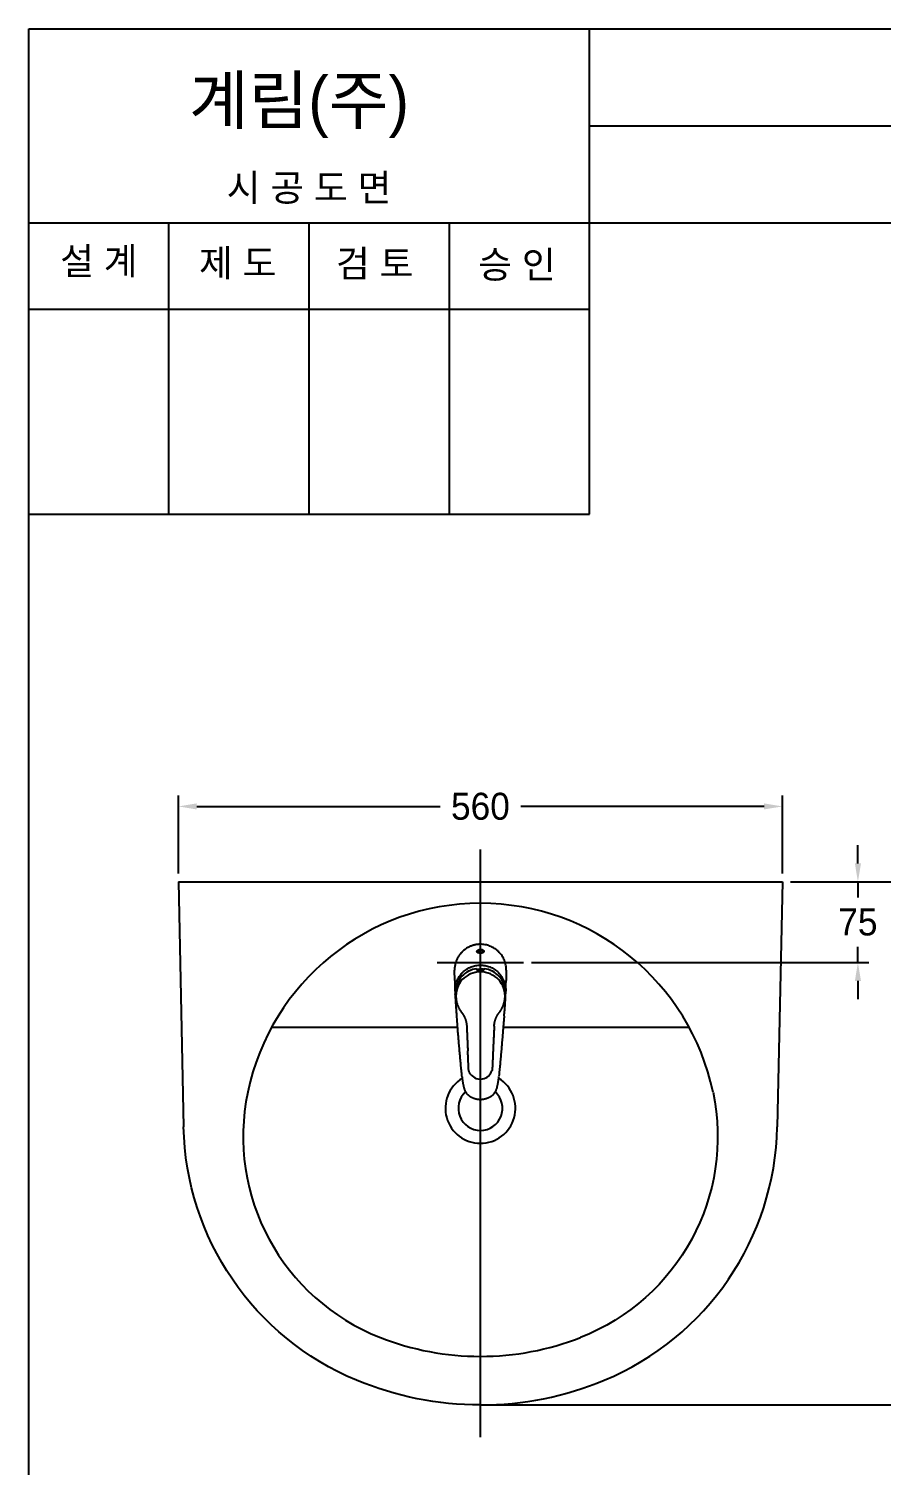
# Model space of a CAD drawing. Header units: millimetres. Extents: x 0 to 5789, y -67 to 2530.
# Drawn here: x 0 to 790, y 1198 to 2530 of the extents above; entities that cross this region are included whole.
import ezdxf
from ezdxf.enums import TextEntityAlignment as Align
from ezdxf.lldxf.tags import DXFTag

# ---------------------------------------------------------------- set-up
doc = ezdxf.new("R2010")
doc.units = ezdxf.units.MM
for name, color, linetype in [('TEXT', 7, 'Continuous'), ('내부선 및 부속', 4, 'Continuous'), ('도각라인', 7, 'Continuous'), ('외형선', 3, 'Continuous'), ('중심선', 1, 'DASHED'), ('치수선', 7, 'Continuous')]:
    doc.layers.add(name, color=color, linetype=linetype)
doc.styles.add('____', font='')
doc.styles.add('타이틀', font='H2GTRM.TTF', dxfattribs={"height": 25})
doc.styles.get('____').set_extended_font_data('굴림')
tags = doc.linetypes.add('DASHDOT', pattern=[70, 31, -13, 13, -13]).pattern_tags.tags
tags[10:11] = [DXFTag(74, 4), DXFTag(75, 0), DXFTag(340, '0'), DXFTag(46, 0.0), DXFTag(50, 0.0), DXFTag(44, 0.0), DXFTag(45, 0.0)]
tags[8:9] = [DXFTag(74, 4), DXFTag(75, 0), DXFTag(340, '0'), DXFTag(46, 0.0), DXFTag(50, 0.0), DXFTag(44, 0.0), DXFTag(45, 0.0)]
tags[6:7] = [DXFTag(74, 4), DXFTag(75, 0), DXFTag(340, '0'), DXFTag(46, 0.0), DXFTag(50, 0.0), DXFTag(44, 0.0), DXFTag(45, 0.0)]
tags[4:5] = [DXFTag(74, 4), DXFTag(75, 0), DXFTag(340, '0'), DXFTag(46, 0.0), DXFTag(50, 0.0), DXFTag(44, 0.0), DXFTag(45, 0.0)]
tags = doc.linetypes.add('DASHED', pattern=[25.72, 12.86, -12.86]).pattern_tags.tags
tags[6:7] = [DXFTag(74, 4), DXFTag(75, 0), DXFTag(340, '0'), DXFTag(46, 0.0), DXFTag(50, 0.0), DXFTag(44, 0.0), DXFTag(45, 0.0)]
tags[4:5] = [DXFTag(74, 4), DXFTag(75, 0), DXFTag(340, '0'), DXFTag(46, 0.0), DXFTag(50, 0.0), DXFTag(44, 0.0), DXFTag(45, 0.0)]
doc.dimstyles.new('MSADIM', dxfattribs={"dimtxt": 33, "dimasz": 17, "dimexe": 10, "dimexo": 7.5, "dimgap": 10, "dimtad": 0, "dimtih": 1, "dimtoh": 1, "dimdec": 0, "dimzin": 1, "dimdsep": 46, "dimtxsty": '____', "dimcen": 11.25, "dimadec": 0, "dimazin": 0, "dimtfac": 1, "dimtdec": 0, "dimtix": 1, "dimtmove": 0, "dimatfit": 3, "dimfxl": 0, "dimtolj": 1, "dimtzin": 1, "dimarcsym": 0})

# ---------------------------------------------------------------- blocks, each defined once
blk = doc.blocks.new('*D11')
at = {"layer": '치수선', "color": 0, "linetype": 'Continuous', "lineweight": -2}
for p, q in [((138.8, 1746.8), (138.8, 1819.1)), ((698.8, 1746.8), (698.8, 1819.1)), ((155.8, 1809.1), (381.5, 1809.1)), ((681.8, 1809.1), (456.2, 1809.1))]:
    blk.add_line(p, q, dxfattribs=at)
at = {"layer": '치수선', "color": 0, "linetype": 'Continuous'}
for points in [[(155.8, 1811.9), (155.8, 1806.3), (138.8, 1809.1)], [(681.8, 1811.9), (681.8, 1806.3), (698.8, 1809.1)]]:
    blk.add_solid(points, dxfattribs=at)
at = {"layer": '치수선', "color": 0, "linetype": 'Continuous', "insert": (418.8, 1809.1), "char_height": 25, "attachment_point": 5, "style": '____'}
blk.add_mtext('\\A1;560', dxfattribs=at)
blk = doc.blocks.new('*D12')
at = {"layer": '치수선', "color": 0, "linetype": 'Continuous', "lineweight": -2}
for p, q in [((768.8, 1756.3), (768.8, 1773.3)), ((706.3, 1739.3), (778.8, 1739.3)), ((768.8, 1739.3), (768.8, 1724.6)), ((768.8, 1664.3), (768.8, 1679)), ((466.3, 1664.3), (778.8, 1664.3)), ((768.8, 1647.3), (768.8, 1630.3))]:
    blk.add_line(p, q, dxfattribs=at)
at = {"layer": '치수선', "color": 0, "linetype": 'Continuous'}
for points in [[(766, 1756.3), (771.7, 1756.3), (768.8, 1739.3)], [(766, 1647.3), (771.7, 1647.3), (768.8, 1664.3)]]:
    blk.add_solid(points, dxfattribs=at)
at = {"layer": '치수선', "color": 0, "linetype": 'Continuous', "insert": (768.8, 1701.8), "char_height": 25, "attachment_point": 5, "style": '____'}
blk.add_mtext('\\A1;75', dxfattribs=at)
blk = doc.blocks.new('*D13')
at = {"layer": '치수선', "color": 0, "linetype": 'Continuous', "lineweight": -2}
for p, q in [((706.3, 1739.3), (849, 1739.3)), ((839, 1722.3), (839, 1519.7)), ((839, 1271.3), (839, 1474)), ((426.3, 1254.3), (849, 1254.3))]:
    blk.add_line(p, q, dxfattribs=at)
at = {"layer": '치수선', "color": 0, "linetype": 'Continuous'}
for points in [[(836.1, 1722.3), (841.8, 1722.3), (839, 1739.3)], [(836.1, 1271.3), (841.8, 1271.3), (839, 1254.3)]]:
    blk.add_solid(points, dxfattribs=at)
at = {"layer": '치수선', "color": 0, "linetype": 'Continuous', "insert": (839, 1496.8), "char_height": 25, "attachment_point": 5, "style": '____'}
blk.add_mtext('\\A1;485', dxfattribs=at)

msp = doc.modelspace()

# ---------------------------------------------------------------- linework, layer by layer
at = {"layer": '내부선 및 부속', "linetype": 'Continuous'}
for p, q in [((397.7, 1604.3), (225.2, 1604.3)), ((612.4, 1604.3), (439.9, 1604.3))]:
    msp.add_line(p, q, dxfattribs=at)
for centre, radius, start, end in [((418.7, 1567.6), 11.3, 220.1673, 341.7572), ((418.8, 1529.3), 32.5, 121.4345, 58.5658), ((418.8, 1529.3), 20.5, 132.491, 47.5072)]:
    msp.add_arc(centre, radius, start, end, dxfattribs=at)
msp.add_rational_spline([(418.8, 1681.3), (408.9, 1681.3), (401.9, 1674.3), (394.8, 1667.3), (394.8, 1657.4)], [1, 0.923873603344, 1, 0.923873603344, 1], degree=2, knots=[0, 0, 0, 0.5, 0.5, 1, 1, 1], dxfattribs=at)
for points, weights in [([(442.8, 1657.4), (442.8, 1681.3), (418.8, 1681.3)], [1, 0.707185387611, 1]), ([(395.3, 1638.5), (395.4, 1662), (418.8, 1661.9)], [1, 0.707125544548, 1]), ([(415.3, 1658), (417.1, 1658.3), (418.8, 1658.3)], [1, 0.996173918247, 1]), ([(418.8, 1661.9), (442.3, 1662), (442.3, 1638.5)], [1, 0.707125544548, 1]), ([(422.3, 1658), (420.6, 1658.3), (418.8, 1658.3)], [1, 0.996153950691, 1]), ([(395.3, 1637.9), (395.3, 1638.2), (395.3, 1638.5)], [1, 0.999912261963, 1]), ([(395.3, 1637.9), (395.4, 1635.3), (396.1, 1632.7)], [1, 0.993428587914, 1]), ([(440.8, 1614.9), (441.9, 1624.8), (442.3, 1637.9)], [1, 0.999511599541, 1]), ([(441.7, 1633.3), (442.2, 1635.6), (442.3, 1637.9)], [1, 0.99490660429, 1]), ([(442.3, 1638.5), (442.3, 1638.2), (442.3, 1637.9)], [1, 0.999912261963, 1]), ([(397.8, 1602.9), (397.4, 1608.8), (395.5, 1635.3)], [1, 0.999993741512, 1]), ([(396.2, 1630.8), (396.9, 1623.7), (401.4, 1618.1)], [1, 0.961287915707, 1]), ([(436.3, 1618.1), (440.7, 1623.7), (441.5, 1630.8)], [1, 0.960904896259, 1]), ([(401.4, 1618.1), (401.5, 1617.9), (401.7, 1617.7)], [1, 0.999939501286, 1]), ([(401.7, 1617.7), (402.9, 1616), (403.8, 1614.2)], [1, 0.995856523514, 1]), ([(403.8, 1614.2), (405.9, 1610.1), (406.1, 1605.5)], [1, 0.978727579117, 1]), ([(432.5, 1610.8), (433.6, 1614.5), (435.9, 1617.6)], [1, 0.985343575478, 1]), ([(435.9, 1617.7), (436.1, 1617.9), (436.3, 1618.1)], [1, 0.999930858612, 1]), ([(440.8, 1614.8), (440.3, 1608.8), (439.8, 1602.9)], [1, 0.999993622303, 1]), ([(401.7, 1558.9), (399.5, 1580.8), (397.8, 1602.9)], [1, 0.999929606915, 1]), ([(431.6, 1605.5), (431.7, 1608.2), (432.5, 1610.8)], [1, 0.992239117622, 1]), ([(439.8, 1602.9), (438.1, 1580.8), (435.9, 1558.9)], [1, 0.999929606915, 1]), ([(401.7, 1558.8), (401.7, 1558.5), (401.8, 1558.2)], [1, 0.999995529652, 1]), ([(401.8, 1558.2), (402.2, 1553.1), (403.5, 1548.1)], [1, 0.997376203537, 1]), ([(410, 1560.3), (408, 1562.9), (407.8, 1566.2)], [1, 0.954250395298, 1]), ([(429.8, 1566.2), (429.7, 1565.1), (429.5, 1564)], [1, 0.994235515594, 1]), ([(434.2, 1548.1), (435.4, 1553.1), (435.9, 1558.2)], [1, 0.997388422489, 1]), ([(435.9, 1558.2), (435.9, 1558.5), (435.9, 1558.8)], [1, 0.999997198582, 1]), ([(403.5, 1548.1), (405.2, 1541.3), (411.8, 1539)], [1, 0.881687879562, 1]), ([(425.8, 1539), (432.4, 1541.3), (434.2, 1548.1)], [1, 0.881586849689, 1]), ([(411.8, 1539), (415.2, 1537.6), (418.8, 1537.5)], [1, 0.981753051281, 1]), ([(418.8, 1537.5), (422.5, 1537.6), (425.8, 1539)], [1, 0.981707036495, 1])]:
    msp.add_rational_spline(points, weights, degree=2, dxfattribs=at)
for points, knots in [([(418.8, 1672.9), (417, 1672.9), (415.7, 1673.6), (415.5, 1675), (415.8, 1675.5), (417.1, 1676.3), (417.9, 1676.6), (418.8, 1676.6)], [0, 0, 0, 0, 0.498025, 0.498025, 0.742403, 0.742403, 1, 1, 1, 1]), ([(415.7, 1674.1), (415.8, 1674.3), (416.2, 1674.7), (416.9, 1675.2), (417.8, 1675.4), (418.5, 1675.5), (418.8, 1675.5)], [0, 0, 0, 0, 0.213027, 0.451355, 0.721359, 1, 1, 1, 1]), ([(418.8, 1676.6), (419.7, 1676.6), (420.6, 1676.3), (421.8, 1675.5), (422.1, 1675), (422, 1673.6), (420.6, 1672.9), (418.8, 1672.9)], [0, 0, 0, 0, 0.250344, 0.250344, 0.505692, 0.505692, 1, 1, 1, 1]), ([(418.8, 1675.5), (420, 1675.5), (420.8, 1675.1), (421.6, 1674.6), (421.8, 1674.4), (421.9, 1674.1)], [0, 0, 0, 0, 0.435639, 0.435639, 1, 1, 1, 1]), ([(415.3, 1658.7), (410, 1657.9), (405.1, 1655.4), (398.2, 1648.2), (396.2, 1643.7), (396, 1637.8)], [0, 0, 0, 0, 0.5, 0.5, 1, 1, 1, 1]), ([(418.8, 1655.8), (415.6, 1655.7), (412.4, 1655), (406.7, 1652.6), (404.1, 1650.8), (397.7, 1644), (395.5, 1637.4), (396.2, 1630.8)], [0, 0, 0, 0, 0.248236, 0.248236, 0.496338, 0.496338, 1, 1, 1, 1]), ([(415.3, 1657.7), (415.3, 1657.6), (415.7, 1657.5), (417, 1657.4), (417.9, 1657.4), (418.8, 1657.4)], [0, 0, 0, 0, 0.493042, 0.493042, 1, 1, 1, 1]), ([(418.8, 1657.4), (419.7, 1657.4), (420.7, 1657.4), (422, 1657.5), (422.3, 1657.6), (422.3, 1657.7)], [0, 0, 0, 0, 0.493716, 0.493716, 1, 1, 1, 1]), ([(441.5, 1630.8), (442.1, 1637.4), (440, 1644), (433.5, 1650.8), (430.9, 1652.6), (425.2, 1655), (422.1, 1655.7), (418.8, 1655.8)], [0, 0, 0, 0, 0.502806, 0.502806, 0.750772, 0.750772, 1, 1, 1, 1]), ([(441.7, 1637.8), (441.4, 1643.7), (439.5, 1648.2), (432.5, 1655.4), (427.7, 1657.9), (422.3, 1658.7)], [0, 0, 0, 0, 0.5, 0.5, 1, 1, 1, 1])]:
    msp.add_open_spline(points, degree=3, knots=knots, dxfattribs=at)
for points in [[(395, 1649.7), (394.9, 1653.6), (394.8, 1657.4)], [(415.3, 1658.6), (415.3, 1658.2), (415.3, 1657.7)], [(422.3, 1657.7), (422.3, 1658.2), (422.3, 1658.6)], [(442.8, 1657.4), (442.7, 1653.6), (442.6, 1649.7)], [(395.1, 1647.6), (395, 1648.7), (395, 1649.7)], [(395.1, 1647.6), (395.1, 1645.2), (395.2, 1642.9)], [(395.2, 1642.9), (395.2, 1641.9), (395.2, 1640.9)], [(395.2, 1640.9), (395.3, 1639.7), (395.3, 1638.5)], [(442.3, 1638.5), (442.4, 1639.7), (442.4, 1640.9)], [(442.3, 1639.1), (442.4, 1639.5), (442.4, 1639.8)], [(442.4, 1642.9), (442.5, 1645.2), (442.6, 1647.6)], [(442.4, 1640.9), (442.4, 1641.9), (442.4, 1642.9)], [(442.6, 1649.7), (442.6, 1648.7), (442.6, 1647.6)], [(396, 1637.8), (396, 1635.9), (396, 1634)], [(396.1, 1633.3), (396.1, 1633.1), (396.1, 1632.8)], [(441.6, 1634.4), (441.6, 1636.1), (441.7, 1637.8)], [(406.1, 1605.5), (406.6, 1594.1), (407.1, 1582.6)], [(431.6, 1605.5), (431, 1594), (430.5, 1582.6)], [(407.8, 1566.2), (407.5, 1574.4), (407.1, 1582.6)], [(430.5, 1582.6), (430.2, 1574.4), (429.8, 1566.2)]]:
    msp.add_open_spline(points, degree=2, dxfattribs=at)
at = {"layer": '도각라인', "color": 7}
for p, q in [((0, 0), (0, 2530)), ((0, 2530), (1800, 2530)), ((520, 2080), (520, 2530)), ((520, 2440), (1800, 2440)), ((0, 2350), (1800, 2350)), ((130, 2080), (130, 2350)), ((260, 2080), (260, 2350)), ((390, 2080), (390, 2350)), ((0, 2270), (520, 2270)), ((0, 2080), (520, 2080))]:
    msp.add_line(p, q, dxfattribs=at)
at = {"layer": '외형선', "linetype": 'Continuous'}
for p, q in [((138.8, 1739.3), (698.8, 1739.3)), ((138.8, 1739.3), (143.6, 1512)), ((698.8, 1739.3), (694.1, 1512))]:
    msp.add_line(p, q, dxfattribs=at)
at = {"layer": '외형선', "linetype": 'Continuous', "flags": 128}
for points in [[(634.5, 1544.2, -0.366647), (511.5, 1316.8)], [(303.9, 1277.2, -0.297578), (143.6, 1512)], [(418.8, 1254.3, -0.098575), (303.9, 1277.2)]]:
    msp.add_lwpolyline(points, format="xyb", dxfattribs=at)
at = {"layer": '외형선', "linetype": 'Continuous'}
for centre, radius, start, end in [((418.8, 1498.9), 220.4, 11.8649, 168.1351), ((398.8, 1503.1), 200, 168.1351, 248.6763), ((434.1, 1517.4), 260, 292.519, 358.8063), ((418.8, 1554.3), 255, 248.6763, 270), ((418.8, 1554.3), 255, 270, 291.3237), ((418.8, 1554.3), 300, 270, 292.519)]:
    msp.add_arc(centre, radius, start, end, dxfattribs=at)
at = {"layer": '중심선', "linetype": 'DASHDOT'}
for p, q in [((418.8, 1224.3), (418.8, 1769.3)), ((378.8, 1664.3), (458.8, 1664.3))]:
    msp.add_line(p, q, dxfattribs=at)

# ---------------------------------------------------------------- texts
at = {"layer": 'TEXT', "style": '타이틀'}
msp.add_text('계림(주)', height=44, dxfattribs=at).set_placement((148.7, 2441.8))
for s, p in [('시 공 도 면', (259.9, 2382.7)), ('설 계', (65, 2314.6)), ('제 도', (193.8, 2312.9)), ('검 토', (320.8, 2312.3)), ('승 인', (452.7, 2311.4))]:
    msp.add_text(s, height=25, dxfattribs=at).set_placement(p, align=Align.MIDDLE_CENTER)

# ---------------------------------------------------------------- dimensions: what is measured, and where the dimension line sits
at = {"layer": '치수선', "linetype": 'Continuous'}
dim = msp.add_linear_dim(base=(698.8, 1809.1), p1=(138.8, 1739.3), p2=(698.8, 1739.3), dimstyle='MSADIM', override={"dimtxt": 25}, dxfattribs=at)
dim.commit()
dim.dimension.update_dxf_attribs({"geometry": '*D11', "text_midpoint": (418.8, 1809.1), "dimtype": 160})
for base, p1, p2, picture, middle in [((768.8, 1739.3), (458.8, 1664.3), (698.8, 1739.3), '*D12', (768.8, 1701.8)), ((839, 1254.3), (698.8, 1739.3), (418.8, 1254.3), '*D13', (839, 1496.8))]:
    dim = msp.add_linear_dim(base=base, p1=p1, p2=p2, angle=90, dimstyle='MSADIM', override={"dimtxt": 25}, dxfattribs=at)
    dim.commit()
    dim.dimension.update_dxf_attribs({"geometry": picture, "text_midpoint": middle, "dimtype": 160})

doc.saveas('drawing.dxf')
